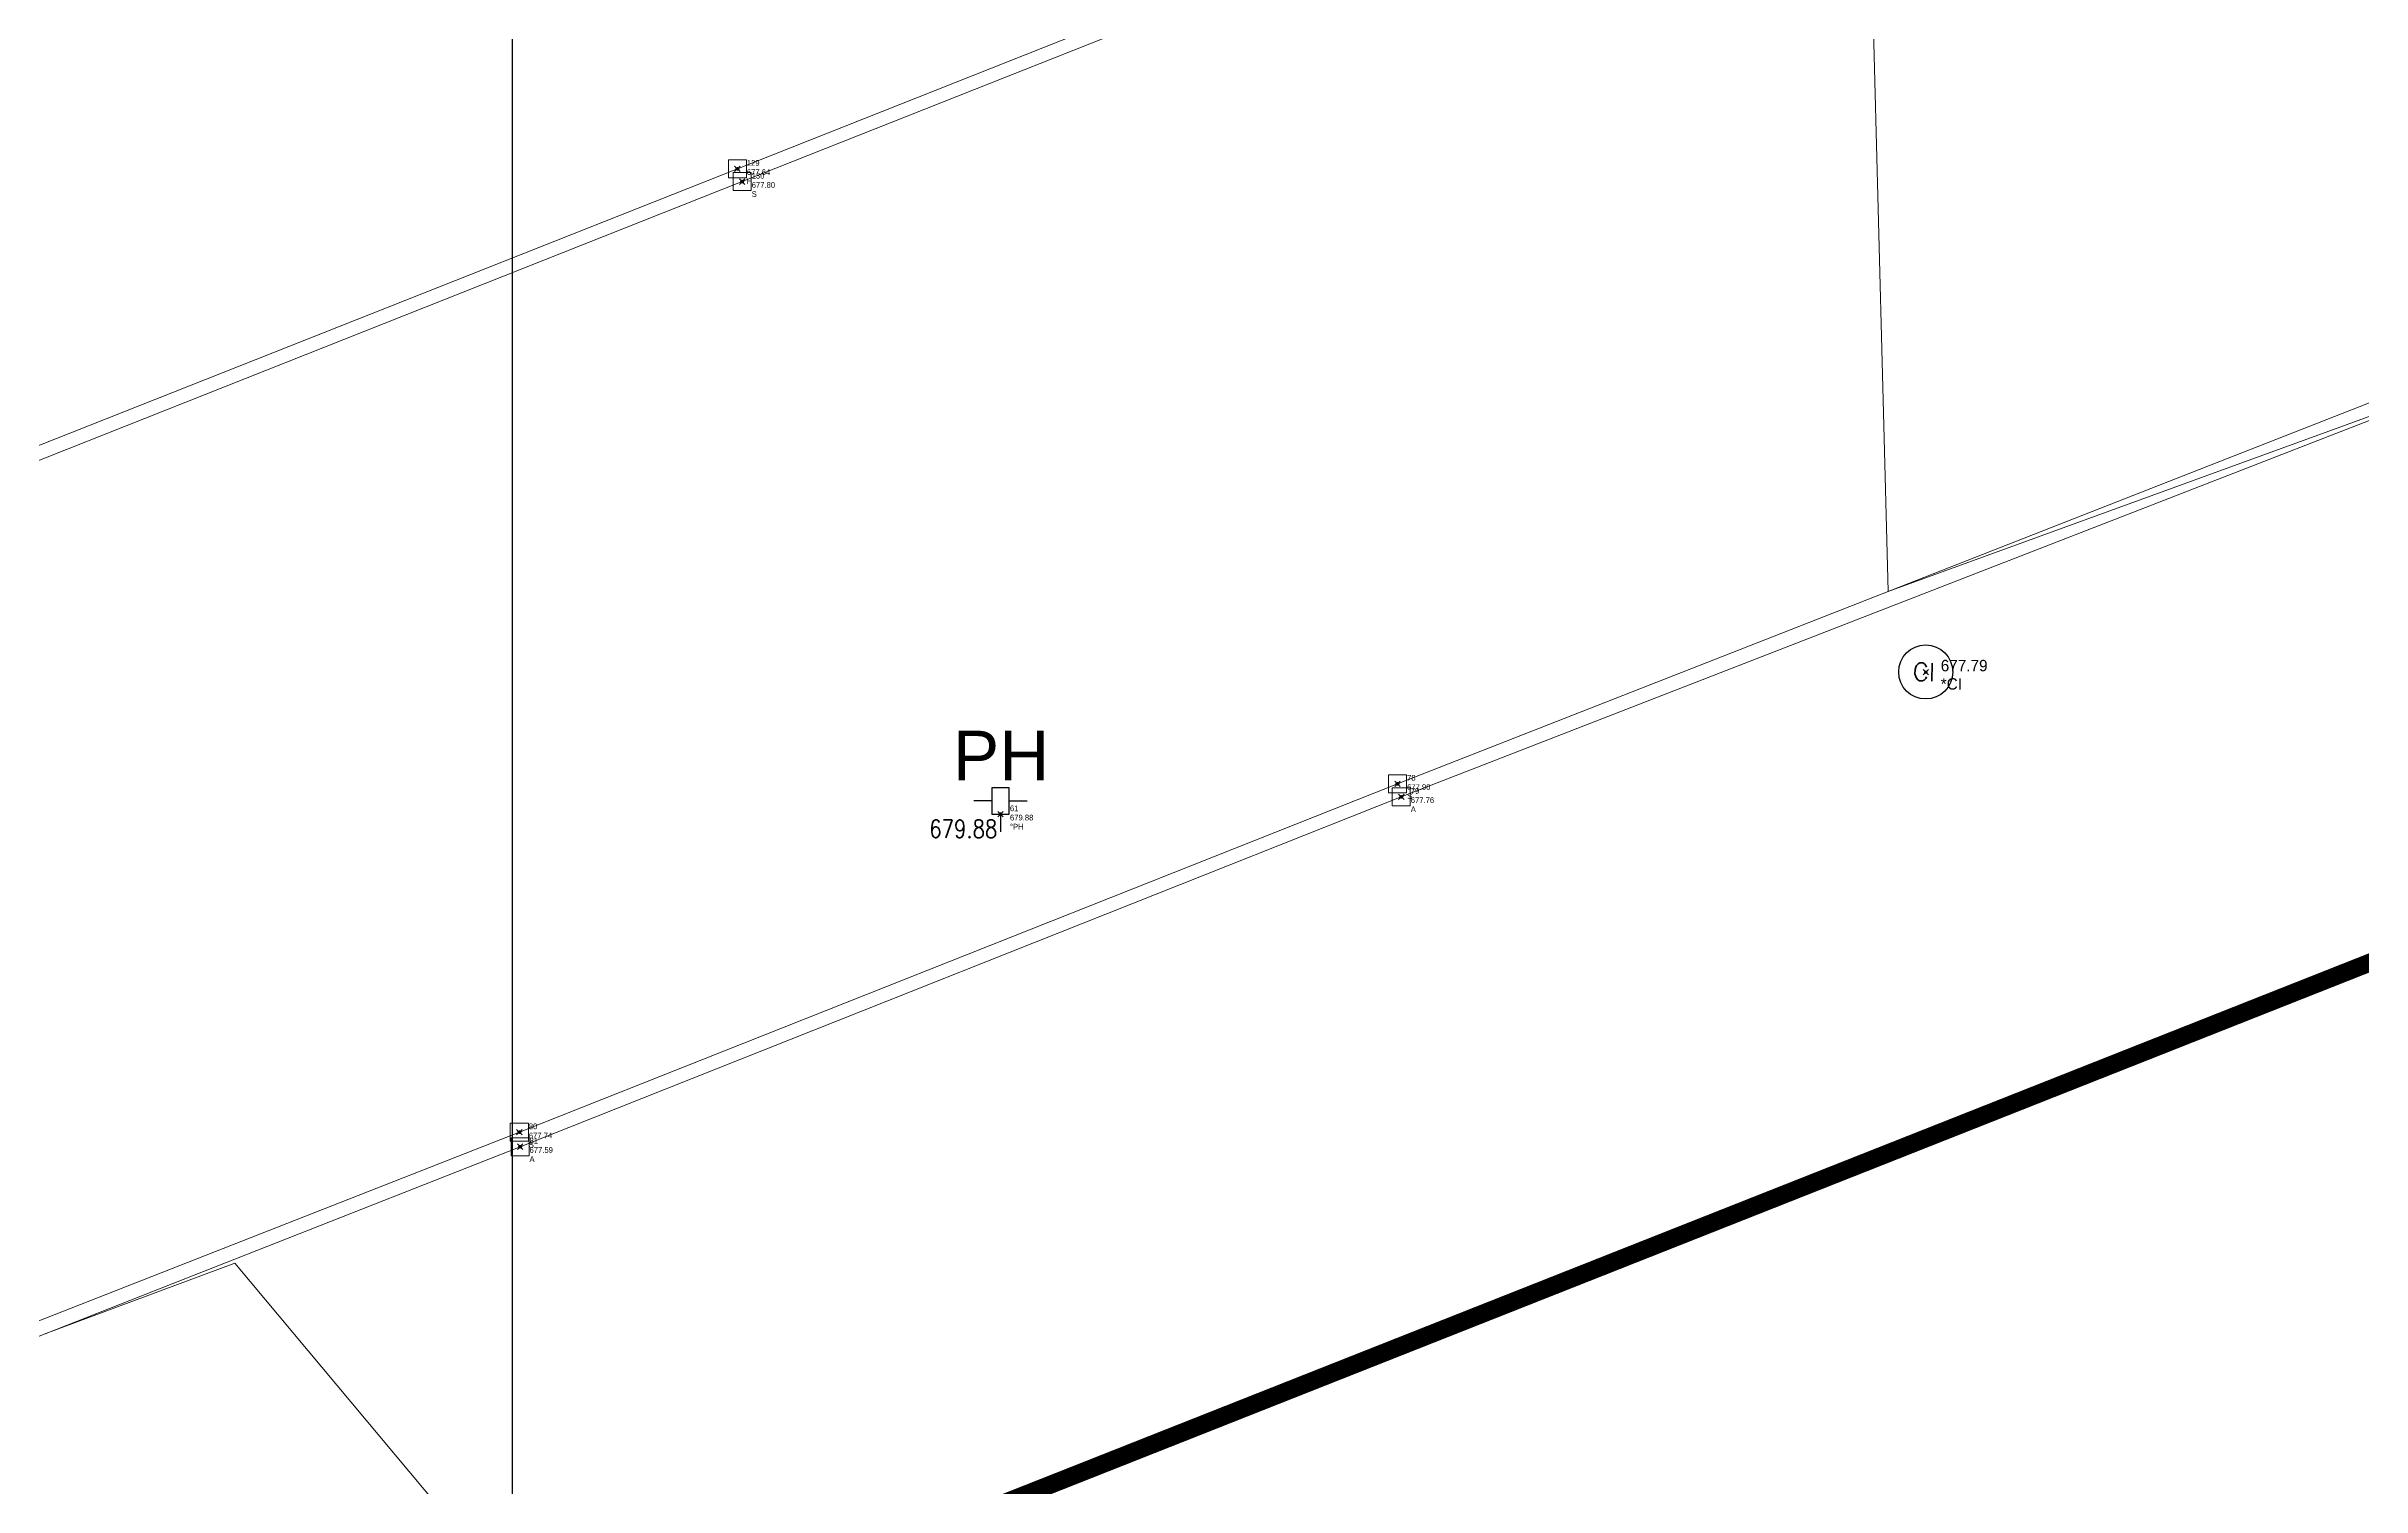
# Model space of a CAD drawing. Extents: x 350769 to 354978, y 6304672 to 6307963.
# Drawn here: x 352594.83 to 352620.53, y 6305435.91 to 6305451.9 of the extents above; entities that cross this region are included whole.
import ezdxf

# ---------------------------------------------------------------- set-up
doc = ezdxf.new("R2010")
doc.units = 0
doc.header["$PDMODE"] = 35
doc.header["$PDSIZE"] = 0.03
for name, pattern in [('4.0 - LO RECABARREN - DESNIVEL NUEVO$0$HIDDEN', [0.375, 0.25, -0.125]), ('CONTINUOS', [0]), ('DASHED', [19.05, 12.7, -6.35])]:
    doc.linetypes.add(name, pattern=pattern)
doc.layers.get('0').update_dxf_attribs({"linetype": 'CONTINUOUS'})
doc.layers.get('Defpoints').update_dxf_attribs({"linetype": 'CONTINUOUS'})
for name, color, linetype in [('00_Demarcacion Existente', 252, 'CONTINUOUS'), ('02_Geo ext_Acotamiento', 7, 'CONTINUOUS'), ('1-coordenadas', 8, 'CONTINUOUS'), ('1-LINEA EXTERIOR EDIFICIO MADERAS', 252, 'CONTINUOUS'), ('1-PAVIMENTO', 161, 'CONTINUOUS'), ('1-SOLERA', 212, 'CONTINUOUS'), ('2-ACHURADO JARDINERA', 252, 'CONTINUOUS'), ('2-ACHURADO VEREDA', 252, 'CONTINUOUS'), ('C-TINN', 5, 'CONTINUOUS'), ('C-TOPO-MAJR', 9, 'CONTINUOUS'), ('C-TOPO-MINR', 8, 'CONTINUOUS'), ('COTA-BLOCK', 4, 'CONTINUOUS'), ('V-NODE - 2013', 4, 'CONTINUOUS'), ('V-NODE DIC 2005', 4, 'CONTINUOUS'), ('V-NODE-TEXT 2013', 2, 'CONTINUOUS'), ('V-NODE-TEXT DIC 2005', 2, 'CONTINUOUS'), ('Z-CI', 253, 'CONTINUOUS'), ('Z-PH', 253, 'CONTINUOUS')]:
    doc.layers.add(name, color=color, linetype=linetype)
doc.layers.add('0_ASD_TOPOGRAFIA_ELEMENTOS', color=9, linetype='CONTINUOS', lineweight=5, true_color=0xbdbdbd)
doc.styles.add('A', font='arial.ttf', dxfattribs={"height": 2})
doc.styles.add('ROMANS', font='romans.shx', dxfattribs={"width": 0.65})
doc.dimstyles.new('Principal', dxfattribs={"dimscale": 0, "dimtxt": 2, "dimasz": 2, "dimexe": 1, "dimexo": 1, "dimtad": 1, "dimrnd": 0.05, "dimzin": 1, "dimtxsty": 'ROMANS', "dimcen": 2.5, "dimclrt": 2, "dimaunit": 2, "dimadec": 0, "dimazin": 0, "dimtfac": 1, "dimtmove": 0, "dimatfit": 3, "dimfxl": 1, "dimfxlon": 1, "dimarcsym": 0})

# ---------------------------------------------------------------- blocks, each defined once
blk = doc.blocks.new('COORDENADAS')
at = {"layer": '1-coordenadas'}
blk.add_line((420, -900.625), (420, -0.625), dxfattribs=at)
blk = doc.blocks.new('CI')
at = {"layer": 'Z-CI'}
blk.add_circle((0, 0), 1.2, dxfattribs=at)
at = {"layer": 'Z-CI', "style": 'ROMANS'}
blk.add_text('CI', height=0.8, rotation=360, dxfattribs=at).set_placement((-0.58, -0.4))
blk = doc.blocks.new('PH')
at = {"layer": 'Z-PH'}
for p, q in [((-0.098, 0.295), (-0.098, 0)), ((0.098, 0.295), (-0.098, 0.295)), ((0.098, 0), (0.098, 0.295)), ((-0.098, 0.148), (-0.295, 0.148)), ((-0.098, 0), (-0.01, 0)), ((0.01, 0), (0.098, 0)), ((0.098, 0.148), (0.295, 0.148)), ((0, -0.01), (0, -0.197))]:
    blk.add_line(p, q, dxfattribs=at)
blk.add_circle((0, 0), 0.00984, dxfattribs=at)
at = {"layer": 'Z-PH', "style": 'A'}
blk.add_text('PH', height=0.55, dxfattribs=at).set_placement((-0.527, 0.377))
blk = doc.blocks.new('*U221', base_point=(352609.825, 6305443.715))
at = {"layer": 'V-NODE - 2013', "lineweight": -2}
blk.add_point((352609.825, 6305443.715), dxfattribs=at)
at = {"layer": 'V-NODE-TEXT 2013', "linetype": 'ByBlock', "char_height": 0.0635}
for s, insert, attachment_point in [('78', (352609.93, 6305443.748), 7), ('S', (352609.93, 6305443.609), 1), ('677.90', (352609.93, 6305443.71), 1)]:
    blk.add_mtext(s, dxfattribs=dict(at, insert=insert, attachment_point=attachment_point))
blk = doc.blocks.new('*U222', base_point=(352600.076, 6305439.845))
at = {"layer": 'V-NODE - 2013', "lineweight": -2}
blk.add_point((352600.076, 6305439.845), dxfattribs=at)
at = {"layer": 'V-NODE-TEXT 2013', "linetype": 'ByBlock', "char_height": 0.0635}
for s, insert, attachment_point in [('80', (352600.181, 6305439.878), 7), ('S', (352600.181, 6305439.739), 1), ('677.74', (352600.181, 6305439.84), 1)]:
    blk.add_mtext(s, dxfattribs=dict(at, insert=insert, attachment_point=attachment_point))
blk = doc.blocks.new('*U232', base_point=(352602.55, 6305450.4))
at = {"layer": 'V-NODE - 2013', "lineweight": -2}
blk.add_point((352602.55, 6305450.4), dxfattribs=at)
at = {"layer": 'V-NODE-TEXT 2013', "linetype": 'ByBlock', "char_height": 0.0635}
for s, insert, attachment_point in [('130', (352602.655, 6305450.433), 7), ('S', (352602.655, 6305450.294), 1), ('677.80', (352602.655, 6305450.395), 1)]:
    blk.add_mtext(s, dxfattribs=dict(at, insert=insert, attachment_point=attachment_point))
blk = doc.blocks.new('*U381', base_point=(352602.496, 6305450.542))
at = {"layer": 'V-NODE - 2013', "lineweight": -2}
blk.add_point((352602.496, 6305450.542), dxfattribs=at)
at = {"layer": 'V-NODE-TEXT 2013', "linetype": 'ByBlock', "char_height": 0.0635}
for s, insert, attachment_point in [('677.64', (352602.601, 6305450.537), 1), ('129', (352602.601, 6305450.575), 7), ('H', (352602.601, 6305450.436), 1)]:
    blk.add_mtext(s, dxfattribs=dict(at, insert=insert, attachment_point=attachment_point))
blk = doc.blocks.new('*U429', base_point=(352609.866, 6305443.569))
at = {"layer": 'V-NODE - 2013', "lineweight": -2}
blk.add_point((352609.866, 6305443.569), dxfattribs=at)
at = {"layer": 'V-NODE-TEXT 2013', "linetype": 'ByBlock', "char_height": 0.0635}
for s, insert, attachment_point in [('79', (352609.971, 6305443.602), 7), ('677.76', (352609.971, 6305443.564), 1), ('A', (352609.971, 6305443.463), 1)]:
    blk.add_mtext(s, dxfattribs=dict(at, insert=insert, attachment_point=attachment_point))
blk = doc.blocks.new('*U430', base_point=(352600.084, 6305439.685))
at = {"layer": 'V-NODE - 2013', "lineweight": -2}
blk.add_point((352600.084, 6305439.685), dxfattribs=at)
at = {"layer": 'V-NODE-TEXT 2013', "linetype": 'ByBlock', "char_height": 0.0635}
for s, insert, attachment_point in [('81', (352600.189, 6305439.718), 7), ('A', (352600.189, 6305439.579), 1), ('677.59', (352600.189, 6305439.68), 1)]:
    blk.add_mtext(s, dxfattribs=dict(at, insert=insert, attachment_point=attachment_point))
blk = doc.blocks.new('*U438', base_point=(352605.417, 6305443.376))
at = {"layer": 'V-NODE - 2013', "lineweight": -2}
blk.add_point((352605.417, 6305443.376), dxfattribs=at)
at = {"layer": 'V-NODE-TEXT 2013', "linetype": 'ByBlock', "char_height": 0.0635}
for s, insert, attachment_point in [('61', (352605.522, 6305443.409), 7), ('679.88', (352605.522, 6305443.371), 1), ('°PH', (352605.522, 6305443.27), 1)]:
    blk.add_mtext(s, dxfattribs=dict(at, insert=insert, attachment_point=attachment_point))
blk = doc.blocks.new('*D1236')
at = {"layer": '02_Geo ext_Acotamiento', "color": 0, "lineweight": -2, "transparency": 16777216}
blk.add_line((352474.045, 6305972.496), (352473.119, 6305978.179), dxfattribs=at)
at = {"layer": '02_Geo ext_Acotamiento', "color": 0, "transparency": 16777216}
blk.add_solid([(352473.283, 6305978.206), (352472.954, 6305978.153), (352472.958, 6305979.166)], dxfattribs=at)
at = {"layer": 'Defpoints', "color": 0, "transparency": 16777216}
for p in [(352472.958, 6305979.166), (352596.042, 6305224.025)]:
    blk.add_point(p, dxfattribs=at)
at = {"layer": '02_Geo ext_Acotamiento', "color": 2, "transparency": 16777216, "insert": (352474.582, 6305974.845), "char_height": 1, "attachment_point": 5, "rotation": 279.2575, "style": 'ROMANS'}
blk.add_mtext('R765,10', dxfattribs=at)
blk = doc.blocks.new('*U1327')
at = {"color": 0, "linetype": 'ByBlock', "lineweight": -2, "transparency": 16777216}
blk.add_point((0, 0), dxfattribs=at)
blk = doc.blocks.new('*U1582', base_point=(352615.753, 6305444.888))
at = {"layer": 'V-NODE-TEXT DIC 2005', "linetype": 'ByBlock', "char_height": 0.127}
for s, insert, attachment_point in [('677.79', (352615.92, 6305444.959), 4), ('*CI', (352615.92, 6305444.82), 1)]:
    blk.add_mtext(s, dxfattribs=dict(at, insert=insert, attachment_point=attachment_point))
blk = doc.blocks.new('*U1583', base_point=(352615.753, 6305444.888))
at = {"layer": 'V-NODE-TEXT DIC 2005', "color": 2, "lineweight": -2}
blk.add_blockref('*U1582', (352615.753, 6305444.888), dxfattribs=at)
blk = doc.blocks.new('*U4461', base_point=(352609.825, 6305443.715))
at = {"layer": 'V-NODE - 2013', "lineweight": -2}
blk.add_point((352609.825, 6305443.715), dxfattribs=at)
at = {"layer": 'V-NODE-TEXT 2013', "linetype": 'ByBlock', "char_height": 0.0635}
for s, insert, attachment_point in [('78', (352609.93, 6305443.748), 7), ('S', (352609.93, 6305443.609), 1), ('677.90', (352609.93, 6305443.71), 1)]:
    blk.add_mtext(s, dxfattribs=dict(at, insert=insert, attachment_point=attachment_point))
blk = doc.blocks.new('*U4462', base_point=(352600.076, 6305439.845))
at = {"layer": 'V-NODE - 2013', "lineweight": -2}
blk.add_point((352600.076, 6305439.845), dxfattribs=at)
at = {"layer": 'V-NODE-TEXT 2013', "linetype": 'ByBlock', "char_height": 0.0635}
for s, insert, attachment_point in [('80', (352600.181, 6305439.878), 7), ('S', (352600.181, 6305439.739), 1), ('677.74', (352600.181, 6305439.84), 1)]:
    blk.add_mtext(s, dxfattribs=dict(at, insert=insert, attachment_point=attachment_point))
blk = doc.blocks.new('*U4472', base_point=(352602.55, 6305450.4))
at = {"layer": 'V-NODE - 2013', "lineweight": -2}
blk.add_point((352602.55, 6305450.4), dxfattribs=at)
at = {"layer": 'V-NODE-TEXT 2013', "linetype": 'ByBlock', "char_height": 0.0635}
for s, insert, attachment_point in [('130', (352602.655, 6305450.433), 7), ('S', (352602.655, 6305450.294), 1), ('677.80', (352602.655, 6305450.395), 1)]:
    blk.add_mtext(s, dxfattribs=dict(at, insert=insert, attachment_point=attachment_point))
blk = doc.blocks.new('*U4627', base_point=(352602.496, 6305450.542))
at = {"layer": 'V-NODE - 2013', "lineweight": -2}
blk.add_point((352602.496, 6305450.542), dxfattribs=at)
at = {"layer": 'V-NODE-TEXT 2013', "linetype": 'ByBlock', "char_height": 0.0635}
for s, insert, attachment_point in [('677.64', (352602.601, 6305450.537), 1), ('129', (352602.601, 6305450.575), 7), ('H', (352602.601, 6305450.436), 1)]:
    blk.add_mtext(s, dxfattribs=dict(at, insert=insert, attachment_point=attachment_point))
blk = doc.blocks.new('*U4681', base_point=(352609.866, 6305443.569))
at = {"layer": 'V-NODE - 2013', "lineweight": -2}
blk.add_point((352609.866, 6305443.569), dxfattribs=at)
at = {"layer": 'V-NODE-TEXT 2013', "linetype": 'ByBlock', "char_height": 0.0635}
for s, insert, attachment_point in [('79', (352609.971, 6305443.602), 7), ('677.76', (352609.971, 6305443.564), 1), ('A', (352609.971, 6305443.463), 1)]:
    blk.add_mtext(s, dxfattribs=dict(at, insert=insert, attachment_point=attachment_point))
blk = doc.blocks.new('*U4682', base_point=(352600.084, 6305439.685))
at = {"layer": 'V-NODE - 2013', "lineweight": -2}
blk.add_point((352600.084, 6305439.685), dxfattribs=at)
at = {"layer": 'V-NODE-TEXT 2013', "linetype": 'ByBlock', "char_height": 0.0635}
for s, insert, attachment_point in [('81', (352600.189, 6305439.718), 7), ('A', (352600.189, 6305439.579), 1), ('677.59', (352600.189, 6305439.68), 1)]:
    blk.add_mtext(s, dxfattribs=dict(at, insert=insert, attachment_point=attachment_point))
blk = doc.blocks.new('*U4693', base_point=(352605.417, 6305443.376))
at = {"layer": 'V-NODE - 2013', "lineweight": -2}
blk.add_point((352605.417, 6305443.376), dxfattribs=at)
at = {"layer": 'V-NODE-TEXT 2013', "linetype": 'ByBlock', "char_height": 0.0635}
for s, insert, attachment_point in [('61', (352605.522, 6305443.409), 7), ('679.88', (352605.522, 6305443.371), 1), ('°PH', (352605.522, 6305443.27), 1)]:
    blk.add_mtext(s, dxfattribs=dict(at, insert=insert, attachment_point=attachment_point))
blk = doc.blocks.new('TOPOGRAFIA')
at = {"layer": '1-LINEA EXTERIOR EDIFICIO MADERAS', "lineweight": 0, "true_color": 0xbdbdbd}
h = blk.add_hatch(dxfattribs=at)
h.set_pattern_fill('ANSI31', color=9, scale=0.5, angle=90)
h.set_pattern_definition([(135, (38000, -3000), (-1.12253201513, -1.12253201513), [])])
h.paths.add_polyline_path([(390509.254, 6302464.349), (390489.235, 6302457.311, 0.006593), (390483.626, 6302455.312, 0.225672), (390479.522, 6302451.091, 0.369359), (390482.833, 6302442.806, 0.105621), (390487.097, 6302441.999), (390494.78, 6302441.975, 0.022709), (390512.986, 6302443.076, 0.009245), (390519.629, 6302443.906, 0.008069), (390526.96, 6302445.081, 0.00776), (390532.19, 6302446.09, 0.003168), (390537.058, 6302447.14, 0.018522), (390547.928, 6302449.983, -0.000441), (390550.949, 6302450.891, 0.020574), (390552.004, 6302451.255, 0.02318), (390567.437, 6302456.785, 0.024648), (390573.151, 6302459.473, 0.065043), (390578.117, 6302463.01, 0.03227), (390582.068, 6302467.188, 0.06625), (390589.221, 6302481.458, 0.027642), (390596.216, 6302502.437, 0.013828), (390598.79, 6302513.005, 0.018853), (390600.543, 6302523.006, 0.159831), (390600.113, 6302525.357, 0.093527), (390598.113, 6302527.807, 0.380747), (390588.95, 6302527.551), (390586.878, 6302524.749), (390584.88, 6302521.705), (390583.088, 6302518.971), (390579.481, 6302513.484), (390576.46, 6302508.881), (390569.643, 6302498.477), (390565.382, 6302491.97), (390560.315, 6302485.388), (390555.754, 6302481.548), (390539.433, 6302474.882), (390517.803, 6302467.362)])
at = {"layer": '1-coordenadas', "color": 9, "linetype": '4.0 - LO RECABARREN - DESNIVEL NUEVO$0$HIDDEN', "lineweight": 0, "ltscale": 50, "true_color": 0xbdbdbd}
blk.add_line((390600, 6302300), (390600, 6303200), dxfattribs=at)
at = {"layer": '1-PAVIMENTO', "color": 9, "lineweight": 0, "true_color": 0xbdbdbd, "flags": 128}
blk.add_lwpolyline([(390592.357, 6302446.525), (390602.496, 6302450.542), (390611.704, 6302454.196), (390619.629, 6302457.311), (390627.28, 6302460.321), (390640.928, 6302465.683), (390656.674, 6302471.923, -0.768044), (390657.261, 6302471.131), (390650.269, 6302462.337, -0.108657), (390643.235, 6302456.621), (390631.521, 6302452.025), (390622.067, 6302448.316), (390609.866, 6302443.569), (390600.084, 6302439.685), (390582.401, 6302432.72)], format="xyb", dxfattribs=at)
at = {"layer": '1-SOLERA', "color": 9, "lineweight": 0, "true_color": 0xbdbdbd, "flags": 128}
blk.add_lwpolyline([(390592.396, 6302446.375), (390602.55, 6302450.4), (390611.744, 6302454.047), (390619.668, 6302457.156), (390627.339, 6302460.184), (390641.001, 6302465.55), (390656.864, 6302471.736, -0.766369), (390657.196, 6302471.285), (390650.134, 6302462.425, -0.106138), (390643.207, 6302456.797), (390631.437, 6302452.157), (390621.991, 6302448.486), (390609.825, 6302443.715), (390600.076, 6302439.845), (390582.373, 6302432.897)], format="xyb", dxfattribs=at)
at = {"layer": 'C-TINN', "color": 9, "linetype": 'Continuous', "lineweight": 0, "true_color": 0xbdbdbd}
for points, elevation in [([(390602.396, 6302450.442), (390602.396, 6302450.642), (390602.596, 6302450.642), (390602.596, 6302450.442), (390602.396, 6302450.442)], 677.64), ([(390602.45, 6302450.3), (390602.45, 6302450.5), (390602.65, 6302450.5), (390602.65, 6302450.3), (390602.45, 6302450.3)], 677.795), ([(390609.725, 6302443.615), (390609.725, 6302443.815), (390609.925, 6302443.815), (390609.925, 6302443.615), (390609.725, 6302443.615)], 677.902), ([(390609.766, 6302443.469), (390609.766, 6302443.669), (390609.966, 6302443.669), (390609.966, 6302443.469), (390609.766, 6302443.469)], 677.758), ([(390599.976, 6302439.745), (390599.976, 6302439.945), (390600.176, 6302439.945), (390600.176, 6302439.745), (390599.976, 6302439.745)], 677.741), ([(390599.984, 6302439.585), (390599.984, 6302439.785), (390600.184, 6302439.785), (390600.184, 6302439.585), (390599.984, 6302439.585)], 677.589)]:
    blk.add_lwpolyline(points, dxfattribs=dict(at, elevation=elevation))
for p in [(390602.496, 6302450.542, 677.64), (390602.55, 6302450.4, 677.795), (390609.825, 6302443.715, 677.902), (390609.866, 6302443.569, 677.758), (390600.076, 6302439.845, 677.741), (390600.084, 6302439.685, 677.589)]:
    blk.add_point(p, dxfattribs=at)
at = {"layer": 'C-TOPO-MAJR', "color": 9, "linetype": 'Continuous', "lineweight": 0, "true_color": 0xbdbdbd, "elevation": 677.5}
blk.add_lwpolyline([(390592.696, 6302425.229), (390596.042, 6302426.494), (390602.94, 6302429.121), (390600.723, 6302431.081), (390600.628, 6302433.955), (390596.917, 6302438.392), (390594.82, 6302437.612)], dxfattribs=at)
at = {"layer": 'C-TOPO-MINR', "color": 9, "linetype": 'Continuous', "lineweight": 0, "true_color": 0xbdbdbd, "elevation": 678}
blk.add_lwpolyline([(390622.065, 6302448.321), (390615.269, 6302445.85), (390615.103, 6302452.224), (390614.722, 6302455.215), (390616.986, 6302456.159), (390619.639, 6302457.273), (390620.457, 6302457.62), (390621.378, 6302457.999), (390618.899, 6302459.165), (390617.568, 6302459.878), (390617.169, 6302460.157), (390617.443, 6302460.62), (390618.787, 6302464.625), (390618.429, 6302464.493), (390612.613, 6302462.378), (390611.46, 6302462.062), (390610.511, 6302462.06), (390610.37, 6302462.794), (390611.619, 6302465.903)], dxfattribs=at)
at = {"color": 9, "lineweight": 0, "true_color": 0xbdbdbd}
for name, p in [('*U4627', (390602.496, 6302450.542)), ('*U4472', (390602.55, 6302450.4)), ('*U4461', (390609.825, 6302443.715)), ('*U4693', (390605.417, 6302443.376)), ('*U4681', (390609.866, 6302443.569)), ('*U4462', (390600.076, 6302439.845)), ('*U4682', (390600.084, 6302439.685))]:
    blk.add_blockref(name, p, dxfattribs=at)
at = {"layer": 'V-NODE DIC 2005', "color": 9, "lineweight": 0, "true_color": 0xbdbdbd, "rotation": 359.9963883938062}
blk.add_blockref('*U1327', (390615.687, 6302444.955), dxfattribs=at)
at = {"layer": 'V-NODE-TEXT DIC 2005', "color": 9, "lineweight": 0, "true_color": 0xbdbdbd, "rotation": 359.9963883938062}
blk.add_blockref('*U1583', (390615.687, 6302444.955), dxfattribs=at)
at = {"layer": 'Z-CI', "color": 9, "lineweight": 0, "true_color": 0xbdbdbd, "xscale": 0.25, "yscale": 0.25, "zscale": 0.25, "rotation": 359.0901018221344}
blk.add_blockref('CI', (390615.687, 6302444.956), dxfattribs=at)
at = {"layer": 'Z-PH', "color": 9, "lineweight": 0, "true_color": 0xbdbdbd}
blk.add_blockref('PH', (390605.417, 6302443.376), dxfattribs=at)
at = {"layer": 'COTA-BLOCK', "color": 9, "lineweight": 0, "true_color": 0xbdbdbd, "style": 'ROMANS', "width": 0.8}
blk.add_text(' 679.88', height=0.2, dxfattribs=at).set_placement((390604.517, 6302443.114))

msp = doc.modelspace()

# ---------------------------------------------------------------- hatches: boundary and pattern name
at = {"layer": '1-LINEA EXTERIOR EDIFICIO MADERAS'}
h = msp.add_hatch(dxfattribs=at)
h.set_pattern_fill('ANSI31', color=252, scale=0.5, angle=90)
h.paths.add_polyline_path([(352509.254, 6305464.349), (352489.235, 6305457.311, 0.006593), (352483.626, 6305455.312, 0.225672), (352479.522, 6305451.091, 0.369359), (352482.833, 6305442.806, 0.105621), (352487.097, 6305441.999), (352494.78, 6305441.975, 0.022709), (352512.986, 6305443.076, 0.009245), (352519.629, 6305443.906, 0.008069), (352526.96, 6305445.081, 0.00776), (352532.19, 6305446.09, 0.003168), (352537.058, 6305447.14, 0.018522), (352547.928, 6305449.983, -0.000433), (352550.887, 6305450.916, 0.02483), (352567.437, 6305456.785, 0.024648), (352573.151, 6305459.473, 0.065043), (352578.117, 6305463.01, 0.03227), (352582.068, 6305467.188, 0.06625), (352589.221, 6305481.458, 0.027642), (352596.216, 6305502.437, 0.013828), (352598.79, 6305513.005, 0.018853), (352600.543, 6305523.006, 0.159831), (352600.113, 6305525.357, 0.093527), (352598.113, 6305527.807, 0.380747), (352588.95, 6305527.551), (352586.878, 6305524.749), (352584.88, 6305521.705), (352583.088, 6305518.971), (352579.481, 6305513.484), (352576.46, 6305508.881), (352569.643, 6305498.477), (352565.382, 6305491.97), (352560.315, 6305485.388), (352555.754, 6305481.548), (352539.433, 6305474.882), (352517.803, 6305467.362)])
at = {"layer": '2-ACHURADO JARDINERA'}
h = msp.add_hatch(dxfattribs=at)
h.set_pattern_fill('CROSS', color=256, scale=0.25)
h.paths.add_polyline_path([(352807.58, 6305421.813), (352857.313, 6305432.478), (352902.068, 6305442.569), (352944.352, 6305451.754), (352994.7, 6305463.164), (353046.903, 6305475.514), (353092.39, 6305485.729), (353145.758, 6305497.876), (353144.258, 6305503.395), (353100.244, 6305493.41), (353059.279, 6305483.986), (353001.811, 6305470.928), (352950.675, 6305459.264), (352912.85, 6305450.546), (352850.724, 6305436.562), (352806.099, 6305426.903), (352769.806, 6305419.924), (352732.226, 6305412.88), (352692.279, 6305405.033), (352665.568, 6305399.969), (352618.739, 6305391.031, 0.354627), (352616.291, 6305386.209), (352665.262, 6305394.306), (352713.933, 6305403.621), (352757.54, 6305411.682)])
at = {"layer": '2-ACHURADO VEREDA'}
h = msp.add_hatch(dxfattribs=at)
h.set_pattern_fill('ANSI32', color=256, scale=0.09)
edge = h.paths.add_edge_path()
edge.add_line((352494.157, 6305418.53), (352488.941, 6305416.427))
edge.add_line((352488.941, 6305416.427), (352489.942, 6305414.484))
edge.add_arc((352490.824, 6305415.746), 1.539, 235.046, 265.5321)
edge.add_line((352490.704, 6305414.211), (352494.697, 6305415.812))
edge.add_line((352494.697, 6305415.812), (352494.552, 6305416.257))
edge.add_line((352494.552, 6305416.257), (352502.709, 6305419.494))
edge.add_line((352502.709, 6305419.494), (352512.363, 6305423.326))
edge.add_line((352512.363, 6305423.326), (352522.849, 6305427.501))
edge.add_line((352522.849, 6305427.501), (352532.385, 6305431.239))
edge.add_line((352532.385, 6305431.239), (352541.168, 6305434.704))
edge.add_line((352541.168, 6305434.704), (352560.355, 6305442.352))
edge.add_line((352560.355, 6305442.352), (352574.057, 6305447.661))
edge.add_line((352574.057, 6305447.661), (352586.18, 6305452.427))
edge.add_line((352586.18, 6305452.427), (352599.796, 6305457.878))
edge.add_line((352599.796, 6305457.878), (352599.983, 6305460.901))
edge.add_line((352599.983, 6305460.901), (352599.939, 6305461.036))
edge.add_line((352599.939, 6305461.036), (352596.032, 6305459.42))
edge.add_line((352596.032, 6305459.42), (352585.207, 6305455.053))
edge.add_line((352585.207, 6305455.053), (352572.313, 6305449.916))
edge.add_line((352572.313, 6305449.916), (352559.381, 6305444.752))
edge.add_line((352559.381, 6305444.752), (352540.705, 6305437.224))
edge.add_line((352540.705, 6305437.224), (352531.498, 6305433.526))
edge.add_line((352531.498, 6305433.526), (352522.742, 6305429.978))
edge.add_line((352522.742, 6305429.978), (352511.784, 6305425.587))
edge.add_line((352511.784, 6305425.587), (352506.646, 6305423.549))
edge.add_line((352506.646, 6305423.549), (352502.028, 6305421.704))
edge.add_line((352502.028, 6305421.704), (352494.812, 6305418.794))
edge.add_line((352494.812, 6305418.794), (352495.181, 6305417.883))
edge.add_line((352495.181, 6305417.883), (352494.537, 6305417.593))
edge.add_line((352494.537, 6305417.593), (352494.157, 6305418.53))

# ---------------------------------------------------------------- linework, layer by layer
at = {"layer": '00_Demarcacion Existente', "const_width": 0.2, "flags": 128}
msp.add_lwpolyline([(352527.992, 6305405.067), (352629.625, 6305445.294)], dxfattribs=at)

# ---------------------------------------------------------------- block references
at = {"color": 252, "linetype": 'DASHED'}
msp.add_blockref('COORDENADAS', (352180, 6306200.625), dxfattribs=at)
for name, p in [('*U381', (352602.496, 6305450.542)), ('*U232', (352602.55, 6305450.4)), ('*U221', (352609.825, 6305443.715)), ('*U429', (352609.866, 6305443.569)), ('*U438', (352605.417, 6305443.376)), ('*U222', (352600.076, 6305439.845)), ('*U430', (352600.084, 6305439.685))]:
    msp.add_blockref(name, p)
at = {"layer": 'Z-CI', "xscale": 0.25, "yscale": 0.25, "zscale": 0.25, "rotation": 359.0901018221344}
msp.add_blockref('CI', (352615.687, 6305444.956), dxfattribs=at)
at = {"layer": 'Z-PH'}
msp.add_blockref('PH', (352605.417, 6305443.376), dxfattribs=at)

# ---------------------------------------------------------------- texts
at = {"layer": 'COTA-BLOCK', "style": 'ROMANS', "width": 0.8}
msp.add_text(' 679.88', height=0.2, dxfattribs=at).set_placement((352604.517, 6305443.114))

# ---------------------------------------------------------------- dimensions: what is measured, and where the dimension line sits
at = {"layer": '02_Geo ext_Acotamiento'}
dim = msp.add_radius_dim(center=(352596.042, 6305224.025), mpoint=(352472.958, 6305979.166), dimstyle='Principal', override={"dimscale": 0, "dimaunit": 0, "dimfxl": 0.22, "dimarcsym": 1}, dxfattribs=at)
dim.commit()
dim.dimension.update_dxf_attribs({"geometry": '*D1236', "text_midpoint": (352473.686, 6305974.698), "dimtype": 164})

# ---------------------------------------------------------------- next in the draw order: block references
at = {"layer": '0_ASD_TOPOGRAFIA_ELEMENTOS', "color": 30, "true_color": 0xf26507}
msp.add_blockref('TOPOGRAFIA', (-38000, 3000), dxfattribs=at)

doc.saveas('drawing.dxf')
